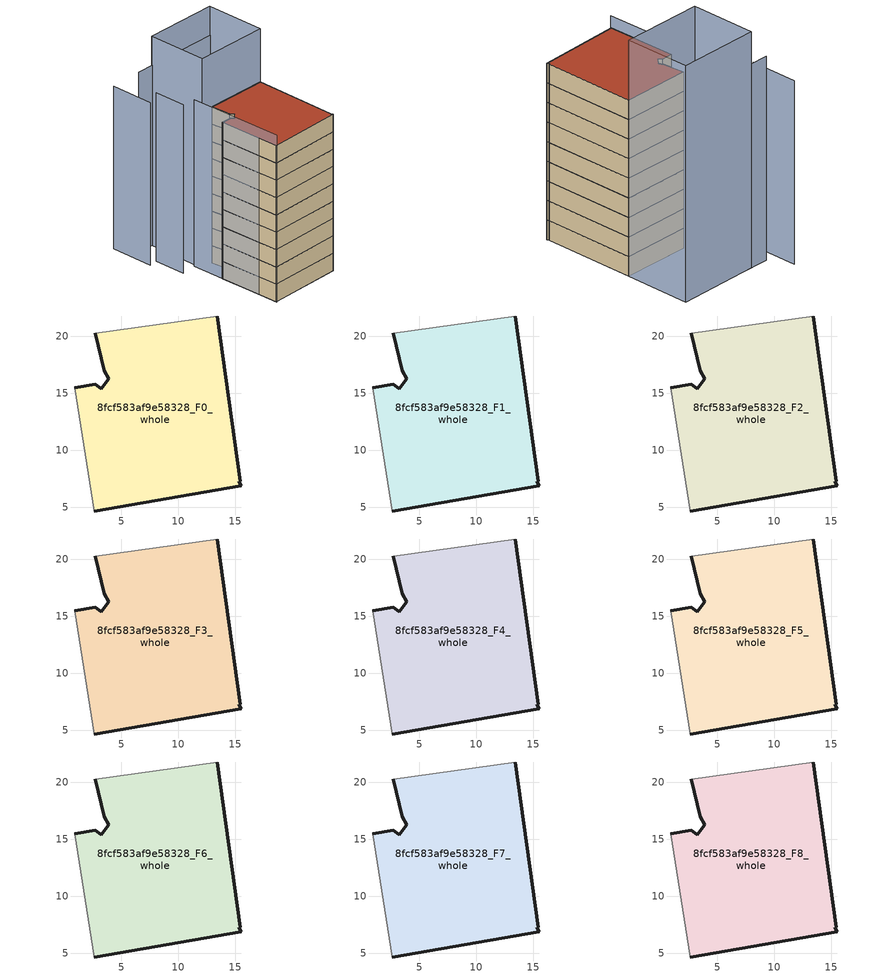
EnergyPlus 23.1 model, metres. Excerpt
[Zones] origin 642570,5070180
8fcf583af9e58328_F0_whole
 floor ground (EU_floor_Construction): 15.52,6.85 15.32,7.25 15.42,7.25 13.42,21.76 2.71,20.26 3.52,16.96 3.92,16.26 3.21,15.36 2.71,15.76 0.91,15.46 2.61,4.65 z0
 wall outside (EU_wall_Construction): 0.91,15.46 2.71,15.76 3.21,15.36 3.92,16.26 3.52,16.96 2.71,20.26 / 13.42,21.76 15.42,7.25 15.32,7.25 15.52,6.85 2.61,4.65 z0:3
 wall adiabatic (EU_wall_Construction): 2.61,4.65 0.91,15.46 / 2.71,20.26 13.42,21.76 z0:3
8fcf583af9e58328_F1_whole
 floor to 8fcf583af9e58328_F0_whole (EU_floor_Construction): 15.52,6.85 15.32,7.25 15.42,7.25 13.42,21.76 2.71,20.26 3.51,16.96 3.92,16.26 3.21,15.36 2.71,15.76 0.91,15.46 2.61,4.65 z3
 wall outside (EU_wall_Construction): 0.91,15.46 2.71,15.76 3.21,15.36 3.92,16.26 3.52,16.96 2.71,20.26 / 13.42,21.76 15.42,7.25 15.32,7.25 15.52,6.85 2.61,4.65 z3:6
 wall adiabatic (EU_wall_Construction): 2.61,4.65 0.91,15.46 / 2.71,20.26 13.42,21.76 z3:6
8fcf583af9e58328_F2_whole
 floor to 8fcf583af9e58328_F1_whole (EU_floor_Construction): 15.52,6.85 15.32,7.25 15.42,7.25 13.42,21.76 2.71,20.26 3.51,16.96 3.92,16.26 3.21,15.36 2.71,15.76 0.91,15.46 2.61,4.65 z6
 wall outside (EU_wall_Construction): 0.91,15.46 2.71,15.76 3.21,15.36 3.92,16.26 3.52,16.96 2.71,20.26 / 13.42,21.76 15.42,7.25 15.32,7.25 15.52,6.85 2.61,4.65 z6:9
 wall adiabatic (EU_wall_Construction): 2.61,4.65 0.91,15.46 / 2.71,20.26 13.42,21.76 z6:9
8fcf583af9e58328_F3_whole
 floor to 8fcf583af9e58328_F2_whole (EU_floor_Construction): 15.52,6.85 15.32,7.25 15.42,7.25 13.42,21.76 2.71,20.26 3.51,16.96 3.92,16.26 3.21,15.36 2.71,15.76 0.91,15.46 2.61,4.65 z9
 wall outside (EU_wall_Construction): 0.91,15.46 2.71,15.76 3.21,15.36 3.92,16.26 3.52,16.96 2.71,20.26 / 13.42,21.76 15.42,7.25 15.32,7.25 15.52,6.85 2.61,4.65 z9:12
 wall adiabatic (EU_wall_Construction): 2.61,4.65 0.91,15.46 / 2.71,20.26 13.42,21.76 z9:12
8fcf583af9e58328_F4_whole
 floor to 8fcf583af9e58328_F3_whole (EU_floor_Construction): 15.52,6.85 15.32,7.25 15.42,7.25 13.42,21.76 2.71,20.26 3.51,16.96 3.92,16.26 3.21,15.36 2.71,15.76 0.91,15.46 2.61,4.65 z12
 wall outside (EU_wall_Construction): 0.91,15.46 2.71,15.76 3.21,15.36 3.92,16.26 3.52,16.96 2.71,20.26 / 13.42,21.76 15.42,7.25 15.32,7.25 15.52,6.85 2.61,4.65 z12:15
 wall adiabatic (EU_wall_Construction): 2.61,4.65 0.91,15.46 / 2.71,20.26 13.42,21.76 z12:15
8fcf583af9e58328_F5_whole
 floor to 8fcf583af9e58328_F4_whole (EU_floor_Construction): 15.52,6.85 15.32,7.25 15.42,7.25 13.42,21.76 2.71,20.26 3.51,16.96 3.92,16.26 3.21,15.36 2.71,15.76 0.91,15.46 2.61,4.65 z15
 wall outside (EU_wall_Construction): 0.91,15.46 2.71,15.76 3.21,15.36 3.92,16.26 3.52,16.96 2.71,20.26 / 13.42,21.76 15.42,7.25 15.32,7.25 15.52,6.85 2.61,4.65 z15:18
 wall adiabatic (EU_wall_Construction): 2.61,4.65 0.91,15.46 / 2.71,20.26 13.42,21.76 z15:18
8fcf583af9e58328_F6_whole
 floor to 8fcf583af9e58328_F5_whole (EU_floor_Construction): 15.52,6.85 15.32,7.25 15.42,7.25 13.42,21.76 2.71,20.26 3.51,16.96 3.92,16.26 3.21,15.36 2.71,15.76 0.91,15.46 2.61,4.65 z18
 wall outside (EU_wall_Construction): 0.91,15.46 2.71,15.76 3.21,15.36 3.92,16.26 3.52,16.96 2.71,20.26 / 13.42,21.76 15.42,7.25 15.32,7.25 15.52,6.85 2.61,4.65 z18:21
 wall adiabatic (EU_wall_Construction): 2.61,4.65 0.91,15.46 / 2.71,20.26 13.42,21.76 z18:21
8fcf583af9e58328_F7_whole
 floor to 8fcf583af9e58328_F6_whole (EU_floor_Construction): 15.52,6.85 15.32,7.25 15.42,7.25 13.42,21.76 2.71,20.26 3.51,16.96 3.92,16.26 3.21,15.36 2.71,15.76 0.91,15.46 2.61,4.65 z21
 wall outside (EU_wall_Construction): 0.91,15.46 2.71,15.76 3.21,15.36 3.92,16.26 3.52,16.96 2.71,20.26 / 13.42,21.76 15.42,7.25 15.32,7.25 15.52,6.85 2.61,4.65 z21:24
 wall adiabatic (EU_wall_Construction): 2.61,4.65 0.91,15.46 / 2.71,20.26 13.42,21.76 z21:24
8fcf583af9e58328_F8_whole
 floor to 8fcf583af9e58328_F7_whole (EU_floor_Construction): 15.52,6.85 15.32,7.25 15.42,7.25 13.42,21.76 2.71,20.26 3.51,16.96 3.92,16.26 3.21,15.36 2.71,15.76 0.91,15.46 2.61,4.65 z24
 wall outside (EU_wall_Construction): 0.91,15.46 2.71,15.76 3.21,15.36 3.92,16.26 3.52,16.96 2.71,20.26 / 13.42,21.76 15.42,7.25 15.32,7.25 15.52,6.85 2.61,4.65 z24:27
 wall adiabatic (EU_wall_Construction): 2.61,4.65 0.91,15.46 / 2.71,20.26 13.42,21.76 z24:27
 roof outside (EU_roof_Construction): 13.42,21.76 15.42,7.25 15.32,7.25 15.52,6.85 2.61,4.65 0.91,15.46 2.71,15.76 3.21,15.36 3.92,16.26 3.52,16.96 2.71,20.26 z27
shading: -0.02,21.14 2.63,4.56 z0:28.8; -3.51,25.97 -2.71,20.46 z0:29.2; 13.42,21.76 0.61,19.96 / 0.61,19.96 -0.84,30.29 / -0.84,30.29 11.97,32.09 / 11.97,32.09 13.42,21.76 z0:36.2; -5.97,33.08 -4.96,25.6 z0:28.1; 11.87,31.95 -3.74,29.81 z0:31.2
[Building]
EU S2 Campaign: North Axis=0; Terrain=City; Solar Distribution=FullExterior
[Site:Location]
Lyon-Bron: Latitude=45.75; Longitude=5; Time Zone=1; Elevation=198
[SizingPeriod:WeatherFileDays]
AnnualSizingPeriod: Begin Month=1; Begin Day of Month=1; End Month=12; End Day of Month=31; Day of Week for Start Day=Monday; Use Weather File Daylight Saving Period=No; Use Weather File Rain and Snow Indicators=No
[MATERIAL]
EU_InternalMass_Material: Roughness=MediumRough; Thickness=0.1; Conductivity=1; Density=1800; Specific Heat=900; Thermal Absorptance=0.9; Solar Absorptance=0.7; Visible Absorptance=0.7
[MATERIAL:NOMASS] Roughness=MediumRough; Thermal Absorptance=0.9; Solar Absorptance=0.7; Visible Absorptance=0.7
Name | Thermal Resistance
EU_wall_NoMass | 0.776494
EU_roof_NoMass | 0.486893
EU_floor_NoMass | 0.421597
[CONSTRUCTION]
EU_wall_Construction: EU_wall_NoMass
EU_roof_Construction: EU_roof_NoMass
EU_floor_Construction: EU_floor_NoMass
EU_InternalMass_Construction: EU_InternalMass_Material
[ZONE] Type=1; Multiplier=1; Ceiling Height=autocalculate; Floor Area=autocalculate; Part of Total Floor Area=Yes
Name | Volume
8fcf583af9e58328_F0_whole | 566.39
8fcf583af9e58328_F1_whole; 8fcf583af9e58328_F2_whole; 8fcf583af9e58328_F3_whole; 8fcf583af9e58328_F4_whole; 8fcf583af9e58328_F5_whole; 8fcf583af9e58328_F6_whole; 8fcf583af9e58328_F7_whole; 8fcf583af9e58328_F8_whole | 566.391
[INTERNALMASS] Construction=EU_InternalMass_Construction; Surface Area=188.797
Name | Zone or ZoneList
8fcf583af9e58328_F0_whole_EU_InternalMass | 8fcf583af9e58328_F0_whole
8fcf583af9e58328_F1_whole_EU_InternalMass | 8fcf583af9e58328_F1_whole
8fcf583af9e58328_F2_whole_EU_InternalMass | 8fcf583af9e58328_F2_whole
8fcf583af9e58328_F3_whole_EU_InternalMass | 8fcf583af9e58328_F3_whole
8fcf583af9e58328_F4_whole_EU_InternalMass | 8fcf583af9e58328_F4_whole
8fcf583af9e58328_F5_whole_EU_InternalMass | 8fcf583af9e58328_F5_whole
8fcf583af9e58328_F6_whole_EU_InternalMass | 8fcf583af9e58328_F6_whole
8fcf583af9e58328_F7_whole_EU_InternalMass | 8fcf583af9e58328_F7_whole
8fcf583af9e58328_F8_whole_EU_InternalMass | 8fcf583af9e58328_F8_whole
[OTHEREQUIPMENT] Fuel Type=Electricity; Design Level Calculation Method=Watts/Area; Power per Zone Floor Area=1; Fraction Latent=0; Fraction Radiant=0; Fraction Lost=0; Carbon Dioxide Generation Rate=0; EndUse Subcategory=EU_Step8_InternalGains
Name | Zone or ZoneList or Space or SpaceList | Schedule
EU_Step8_InternalGain_8fcf583af9e58328_F0_whole_f000 | 8fcf583af9e58328_F0_whole | EU_Step8_GainSchedule_8fcf583af9e58328_F0_whole_f000
EU_Step8_InternalGain_8fcf583af9e58328_F1_whole_f000 | 8fcf583af9e58328_F1_whole | EU_Step8_GainSchedule_8fcf583af9e58328_F1_whole_f000
EU_Step8_InternalGain_8fcf583af9e58328_F2_whole_f000 | 8fcf583af9e58328_F2_whole | EU_Step8_GainSchedule_8fcf583af9e58328_F2_whole_f000
EU_Step8_InternalGain_8fcf583af9e58328_F3_whole_f000 | 8fcf583af9e58328_F3_whole | EU_Step8_GainSchedule_8fcf583af9e58328_F3_whole_f000
EU_Step8_InternalGain_8fcf583af9e58328_F4_whole_f000 | 8fcf583af9e58328_F4_whole | EU_Step8_GainSchedule_8fcf583af9e58328_F4_whole_f000
EU_Step8_InternalGain_8fcf583af9e58328_F5_whole_f000 | 8fcf583af9e58328_F5_whole | EU_Step8_GainSchedule_8fcf583af9e58328_F5_whole_f000
EU_Step8_InternalGain_8fcf583af9e58328_F6_whole_f000 | 8fcf583af9e58328_F6_whole | EU_Step8_GainSchedule_8fcf583af9e58328_F6_whole_f000
EU_Step8_InternalGain_8fcf583af9e58328_F7_whole_f000 | 8fcf583af9e58328_F7_whole | EU_Step8_GainSchedule_8fcf583af9e58328_F7_whole_f000
EU_Step8_InternalGain_8fcf583af9e58328_F8_whole_f000 | 8fcf583af9e58328_F8_whole | EU_Step8_GainSchedule_8fcf583af9e58328_F8_whole_f000
[ZONEVENTILATION:DESIGNFLOWRATE] Schedule=EU_AlwaysOn; Design Flow Rate Calculation Method=AirChanges/Hour; Air Changes per Hour=0.693814; Ventilation Type=Natural; Fan Pressure Rise=0; Fan Total Efficiency=1; Constant Term Coefficient=1; Temperature Term Coefficient=0; Velocity Term Coefficient=0; Velocity Squared Term Coefficient=0; Minimum Indoor Temperature=-100; Maximum Indoor Temperature=100; Delta Temperature=-100; Minimum Outdoor Temperature=-100; Maximum Outdoor Temperature=100; Maximum Wind Speed=40
Name | Zone or ZoneList or Space or SpaceList
EU_ConstantAir_8fcf583af9e58328_F0_whole | 8fcf583af9e58328_F0_whole
EU_ConstantAir_8fcf583af9e58328_F1_whole | 8fcf583af9e58328_F1_whole
EU_ConstantAir_8fcf583af9e58328_F2_whole | 8fcf583af9e58328_F2_whole
EU_ConstantAir_8fcf583af9e58328_F3_whole | 8fcf583af9e58328_F3_whole
EU_ConstantAir_8fcf583af9e58328_F4_whole | 8fcf583af9e58328_F4_whole
EU_ConstantAir_8fcf583af9e58328_F5_whole | 8fcf583af9e58328_F5_whole
EU_ConstantAir_8fcf583af9e58328_F6_whole | 8fcf583af9e58328_F6_whole
EU_ConstantAir_8fcf583af9e58328_F7_whole | 8fcf583af9e58328_F7_whole
EU_ConstantAir_8fcf583af9e58328_F8_whole | 8fcf583af9e58328_F8_whole
[HVACTEMPLATE:THERMOSTAT] Constant Heating Setpoint=20; Constant Cooling Setpoint=50
EU_HeatOnly_8fcf583af9e58328_F0_whole; EU_HeatOnly_8fcf583af9e58328_F1_whole; EU_HeatOnly_8fcf583af9e58328_F2_whole; EU_HeatOnly_8fcf583af9e58328_F3_whole; EU_HeatOnly_8fcf583af9e58328_F4_whole; EU_HeatOnly_8fcf583af9e58328_F5_whole; EU_HeatOnly_8fcf583af9e58328_F6_whole; EU_HeatOnly_8fcf583af9e58328_F7_whole; EU_HeatOnly_8fcf583af9e58328_F8_whole
[HVACTEMPLATE:ZONE:IDEALLOADSAIRSYSTEM] System Availability Schedule=EU_AlwaysOn; Maximum Heating Supply Air Temperature=50; Minimum Cooling Supply Air Temperature=13; Maximum Heating Supply Air Humidity Ratio=0.0156; Minimum Cooling Supply Air Humidity Ratio=0.0077; Heating Limit=NoLimit; Cooling Limit=NoLimit; Heating Availability Schedule=EU_AlwaysOn; Cooling Availability Schedule=EU_CoolingOff; Dehumidification Control Type=ConstantSensibleHeatRatio; Cooling Sensible Heat Ratio=0.7; Dehumidification Setpoint=60; Humidification Control Type=None; Humidification Setpoint=30; Outdoor Air Method=None; Outdoor Air Flow Rate per Person=0.00944; Outdoor Air Flow Rate per Zone Floor Area=0; Outdoor Air Flow Rate per Zone=0; Demand Controlled Ventilation Type=None; Outdoor Air Economizer Type=NoEconomizer; Heat Recovery Type=None; Sensible Heat Recovery Effectiveness=0.7; Latent Heat Recovery Effectiveness=0.65
Name | Template Thermostat
8fcf583af9e58328_F0_whole | EU_HeatOnly_8fcf583af9e58328_F0_whole
8fcf583af9e58328_F1_whole | EU_HeatOnly_8fcf583af9e58328_F1_whole
8fcf583af9e58328_F2_whole | EU_HeatOnly_8fcf583af9e58328_F2_whole
8fcf583af9e58328_F3_whole | EU_HeatOnly_8fcf583af9e58328_F3_whole
8fcf583af9e58328_F4_whole | EU_HeatOnly_8fcf583af9e58328_F4_whole
8fcf583af9e58328_F5_whole | EU_HeatOnly_8fcf583af9e58328_F5_whole
8fcf583af9e58328_F6_whole | EU_HeatOnly_8fcf583af9e58328_F6_whole
8fcf583af9e58328_F7_whole | EU_HeatOnly_8fcf583af9e58328_F7_whole
8fcf583af9e58328_F8_whole | EU_HeatOnly_8fcf583af9e58328_F8_whole
[SIZING:ZONE] Zone Cooling Design Supply Air Temperature Input Method=SupplyAirTemperature; Zone Cooling Design Supply Air Temperature=13; Zone Heating Design Supply Air Temperature Input Method=SupplyAirTemperature; Zone Heating Design Supply Air Temperature=50; Zone Cooling Design Supply Air Humidity Ratio=0.008; Zone Heating Design Supply Air Humidity Ratio=0.008; Cooling Design Air Flow Method=DesignDay; Cooling Design Air Flow Rate=0; Cooling Minimum Air Flow per Zone Floor Area=0.000762; Cooling Minimum Air Flow=0; Cooling Minimum Air Flow Fraction=0.2; Heating Design Air Flow Method=DesignDay; Heating Design Air Flow Rate=0; Heating Maximum Air Flow per Zone Floor Area=0.002032; Heating Maximum Air Flow=0.141576; Heating Maximum Air Flow Fraction=0.3; Account for Dedicated Outdoor Air System=No; Dedicated Outdoor Air System Control Strategy=NeutralSupplyAir; Dedicated Outdoor Air Low Setpoint Temperature for Design=autosize; Dedicated Outdoor Air High Setpoint Temperature for Design=autosize; Zone Load Sizing Method=Sensible Load Only No Latent Load; Zone Latent Cooling Design Supply Air Humidity Ratio Input Method=HumidityRatioDifference; Zone Cooling Design Supply Air Humidity Ratio Difference=0.005; Zone Latent Heating Design Supply Air Humidity Ratio Input Method=HumidityRatioDifference; Zone Humidification Design Supply Air Humidity Ratio Difference=0.005
8fcf583af9e58328_F0_whole; 8fcf583af9e58328_F1_whole; 8fcf583af9e58328_F2_whole; 8fcf583af9e58328_F3_whole; 8fcf583af9e58328_F4_whole; 8fcf583af9e58328_F5_whole; 8fcf583af9e58328_F6_whole; 8fcf583af9e58328_F7_whole; 8fcf583af9e58328_F8_whole
[SCHEDULE:CONSTANT]
Name | Hourly Value
EU_AlwaysOn | 1
EU_CoolingOff | 0
[SCHEDULE:FILE] Column Number=1; Rows to Skip at Top=0; Number of Hours of Data=8760; Column Separator=Comma; Interpolate to Timestep=No; Minutes per Item=60; Adjust Schedule for Daylight Savings=Yes
Name | File
EU_Step8_GainSchedule_8fcf583af9e58328_F0_whole_f000 | ../../schedules/8fcf583af9e58328/8fcf583af9e58328_F0_whole_f000_gain.csv
EU_Step8_GainSchedule_8fcf583af9e58328_F1_whole_f000 | ../../schedules/8fcf583af9e58328/8fcf583af9e58328_F1_whole_f000_gain.csv
EU_Step8_GainSchedule_8fcf583af9e58328_F2_whole_f000 | ../../schedules/8fcf583af9e58328/8fcf583af9e58328_F2_whole_f000_gain.csv
EU_Step8_GainSchedule_8fcf583af9e58328_F3_whole_f000 | ../../schedules/8fcf583af9e58328/8fcf583af9e58328_F3_whole_f000_gain.csv
EU_Step8_GainSchedule_8fcf583af9e58328_F4_whole_f000 | ../../schedules/8fcf583af9e58328/8fcf583af9e58328_F4_whole_f000_gain.csv
EU_Step8_GainSchedule_8fcf583af9e58328_F5_whole_f000 | ../../schedules/8fcf583af9e58328/8fcf583af9e58328_F5_whole_f000_gain.csv
EU_Step8_GainSchedule_8fcf583af9e58328_F6_whole_f000 | ../../schedules/8fcf583af9e58328/8fcf583af9e58328_F6_whole_f000_gain.csv
EU_Step8_GainSchedule_8fcf583af9e58328_F7_whole_f000 | ../../schedules/8fcf583af9e58328/8fcf583af9e58328_F7_whole_f000_gain.csv
EU_Step8_GainSchedule_8fcf583af9e58328_F8_whole_f000 | ../../schedules/8fcf583af9e58328/8fcf583af9e58328_F8_whole_f000_gain.csv
